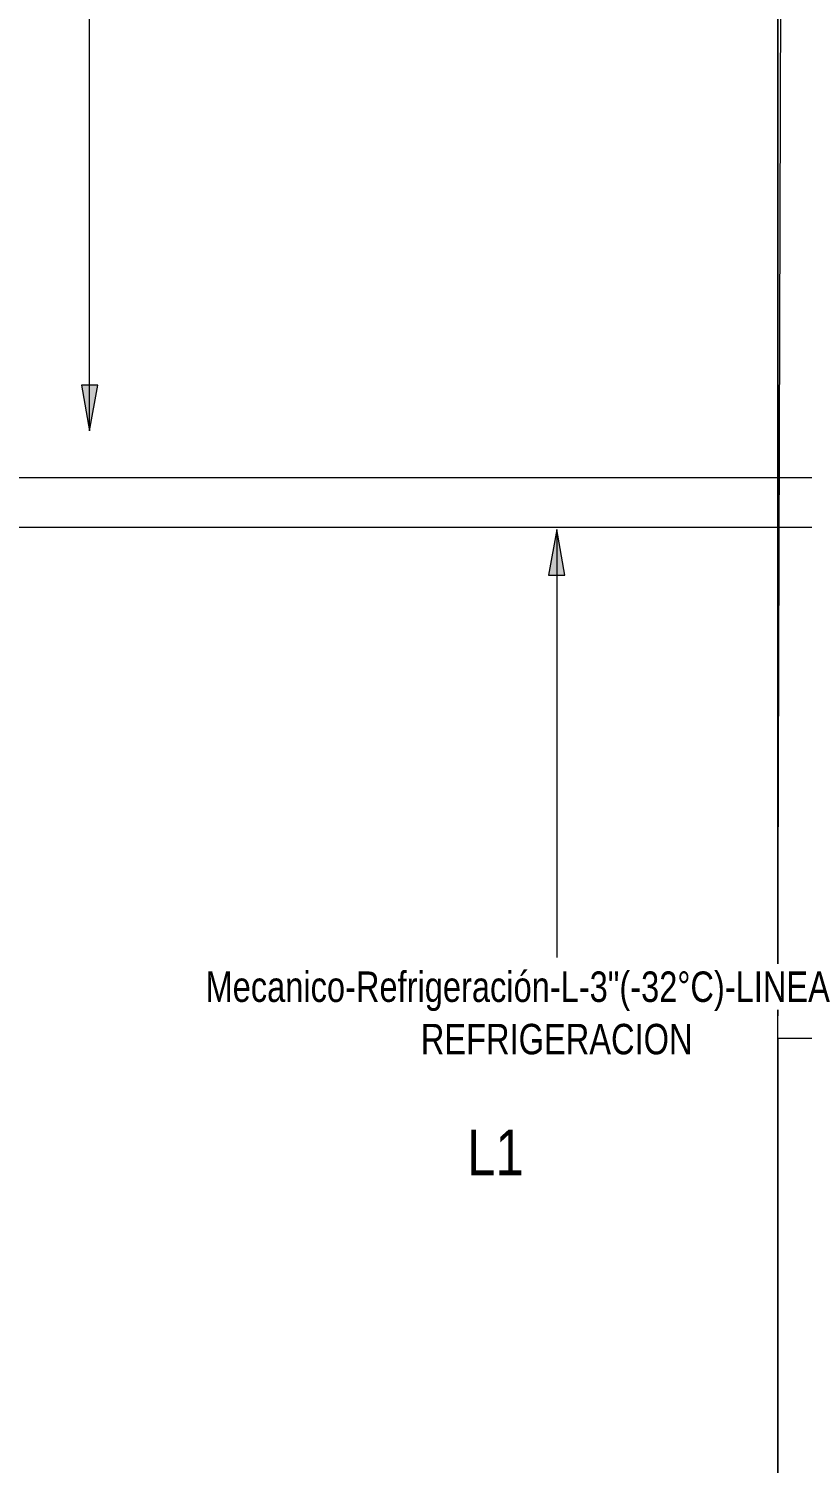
# Model space of a CAD drawing. Header units: centimetres. Extents: x -13617 to -9515, y -261 to 6553.
# Drawn here: x -11974 to -11466, y 3756 to 4698 of the extents above; entities that cross this region are included whole.
import ezdxf

# ---------------------------------------------------------------- set-up
doc = ezdxf.new("R2010")
doc.units = ezdxf.units.CM
doc.linetypes.add('_Overhead_2_', pattern=[0.47625, 0.3175, -0.15875])
for name, color, linetype, lineweight in [('A-FLOR', 7, 'Continuous', 9), ('A-WALL', 7, 'Continuous', 9), ('E-LITE-EQPM', 7, 'Continuous', 9), ('E-LITE-EQPM-IDEN', 7, 'Continuous', 18), ('M-HVAC-DUCT', 7, 'Continuous', 9), ('M-HVAC-DUCT-IDEN', 7, 'Continuous', 9)]:
    doc.layers.add(name, color=color, linetype=linetype, lineweight=lineweight)
doc.styles.add('Arial_2', font='arial.ttf', dxfattribs={"width": 0.8, "height": 30})
doc.styles.add('Century Gothic', font='GOTHIC.TTF', dxfattribs={"width": 0.8, "height": 20})

# ---------------------------------------------------------------- blocks, each defined once
blk = doc.blocks.new('PQ_RVR_ARQ-01_ZZ_ZZ_MO_T_A_rvt-1-Planta patio maniobras')
at = {"layer": 'A-FLOR', "color": 254, "linetype": '_Overhead_2_', "true_color": 0xd4d4d4}
for p, q in [((-11482.16, 4050.28), (-11482.16, 5047.17)), ((-11482.16, 5047.17), (-11482.16, 4050.28)), ((-11482.16, 5047.17), (-11482.16, 4050.28)), ((-11482.16, 4050.28), (-11482.16, 5047.17)), ((-11482.16, 2771.58), (-11482.16, 4035.24)), ((-11482.16, 4035.24), (-11482.16, 2771.58)), ((-11482.16, 4035.24), (-11482.16, 2771.58)), ((-11482.16, 2771.58), (-11482.16, 4035.24))]:
    blk.add_line(p, q, dxfattribs=at)
at = {"layer": 'A-WALL', "color": 253, "true_color": 0xaaaaaa}
for p, q in [((-11482.12, 4065.24), (-11479.97, 4786.81)), ((-11482.12, 4065.24), (-11482.21, 4035.24)), ((-11183.99, 4035.24), (-11482.21, 4035.24))]:
    blk.add_line(p, q, dxfattribs=at)
blk = doc.blocks.new('Lighting-Pendant-Vibia-NOTRH-5662 - Standard-1742424-Planta patio maniobras')
at = {"layer": 'E-LITE-EQPM', "color": 30, "lineweight": 25, "true_color": 0xff8000}
for radius, start, end in [(20, 360, 180), (9, 0, 180), (8, 0, 180), (0.5, 360, 180), (20, 180, 360), (9, 180, 360), (8, 180, 360), (0.5, 180, 360)]:
    blk.add_arc((0, 0), radius, start, end, dxfattribs=at)

msp = doc.modelspace()

# ---------------------------------------------------------------- block references
at = {"lineweight": 5}
msp.add_blockref('PQ_RVR_ARQ-01_ZZ_ZZ_MO_T_A_rvt-1-Planta patio maniobras', (0, 0), dxfattribs=at)

# ---------------------------------------------------------------- next in the draw order: hatches: boundary and pattern name
at = {"layer": 'M-HVAC-DUCT-IDEN'}
for points in [[(-11933.67, 4434.37), (-11928.38, 4464.37), (-11938.96, 4464.37)], [(-11627.21, 4369.65), (-11632.5, 4339.65), (-11621.92, 4339.65)]]:
    msp.add_hatch(color=256, dxfattribs=at).paths.add_polyline_path(points)

# ---------------------------------------------------------------- next in the draw order: linework, layer by layer
at = {"layer": 'M-HVAC-DUCT', "color": 6, "true_color": 0xff00ff}
for p, q in [((-10975.53, 4403.47), (-12355.82, 4403.47)), ((-10975.53, 4370.89), (-12391.39, 4370.89))]:
    msp.add_line(p, q, dxfattribs=at)
at = {"layer": 'M-HVAC-DUCT-IDEN'}
for p, q in [((-11933.67, 4434.37), (-11933.67, 4843.17)), ((-11928.38, 4464.37), (-11938.96, 4464.37)), ((-11938.96, 4464.37), (-11933.67, 4434.37)), ((-11933.67, 4434.37), (-11928.38, 4464.37)), ((-11627.21, 4369.65), (-11632.5, 4339.65)), ((-11621.92, 4339.65), (-11627.21, 4369.65)), ((-11627.21, 4369.65), (-11627.21, 4088.42)), ((-11632.5, 4339.65), (-11621.92, 4339.65))]:
    msp.add_line(p, q, dxfattribs=at)

# ---------------------------------------------------------------- next in the draw order: block references
at = {"layer": 'E-LITE-EQPM', "color": 30, "lineweight": 25, "true_color": 0xff8000, "extrusion": (0, 0, -1), "rotation": 180}
msp.add_blockref('Lighting-Pendant-Vibia-NOTRH-5662 - Standard-1742424-Planta patio maniobras', (11667.13, 3959.91), dxfattribs=at)

# ---------------------------------------------------------------- next in the draw order: texts
at = {"layer": 'E-LITE-EQPM-IDEN', "lineweight": 9, "insert": (-11686.06, 3975.51), "char_height": 30, "width": 46.1772, "attachment_point": 1, "style": 'Arial_2', "bg_fill": 3, "box_fill_scale": 1.25, "bg_fill_color": 256, "bg_fill_true_color": 13158600, "bg_fill_transparency": 0}
msp.add_mtext('L1', dxfattribs=at)
at = {"layer": 'M-HVAC-DUCT-IDEN', "insert": (-11857.65, 4079.32), "char_height": 20, "width": 557.9745, "attachment_point": 1, "style": 'Century Gothic', "bg_fill": 3, "box_fill_scale": 1.25, "bg_fill_color": 256, "bg_fill_true_color": 13158600, "bg_fill_transparency": 0}
msp.add_mtext('Mecanico-Refrigeración-L-3"(-32°C)-LINEA', dxfattribs=at)

# ---------------------------------------------------------------- next in the draw order: texts
at = {"layer": 'M-HVAC-DUCT-IDEN', "insert": (-11716.36, 4044.92), "char_height": 20, "width": 216.1349, "attachment_point": 1, "style": 'Century Gothic', "bg_fill": 3, "box_fill_scale": 1.25, "bg_fill_color": 256, "bg_fill_true_color": 13158600, "bg_fill_transparency": 0}
msp.add_mtext('REFRIGERACION', dxfattribs=at)

doc.saveas('drawing.dxf')
